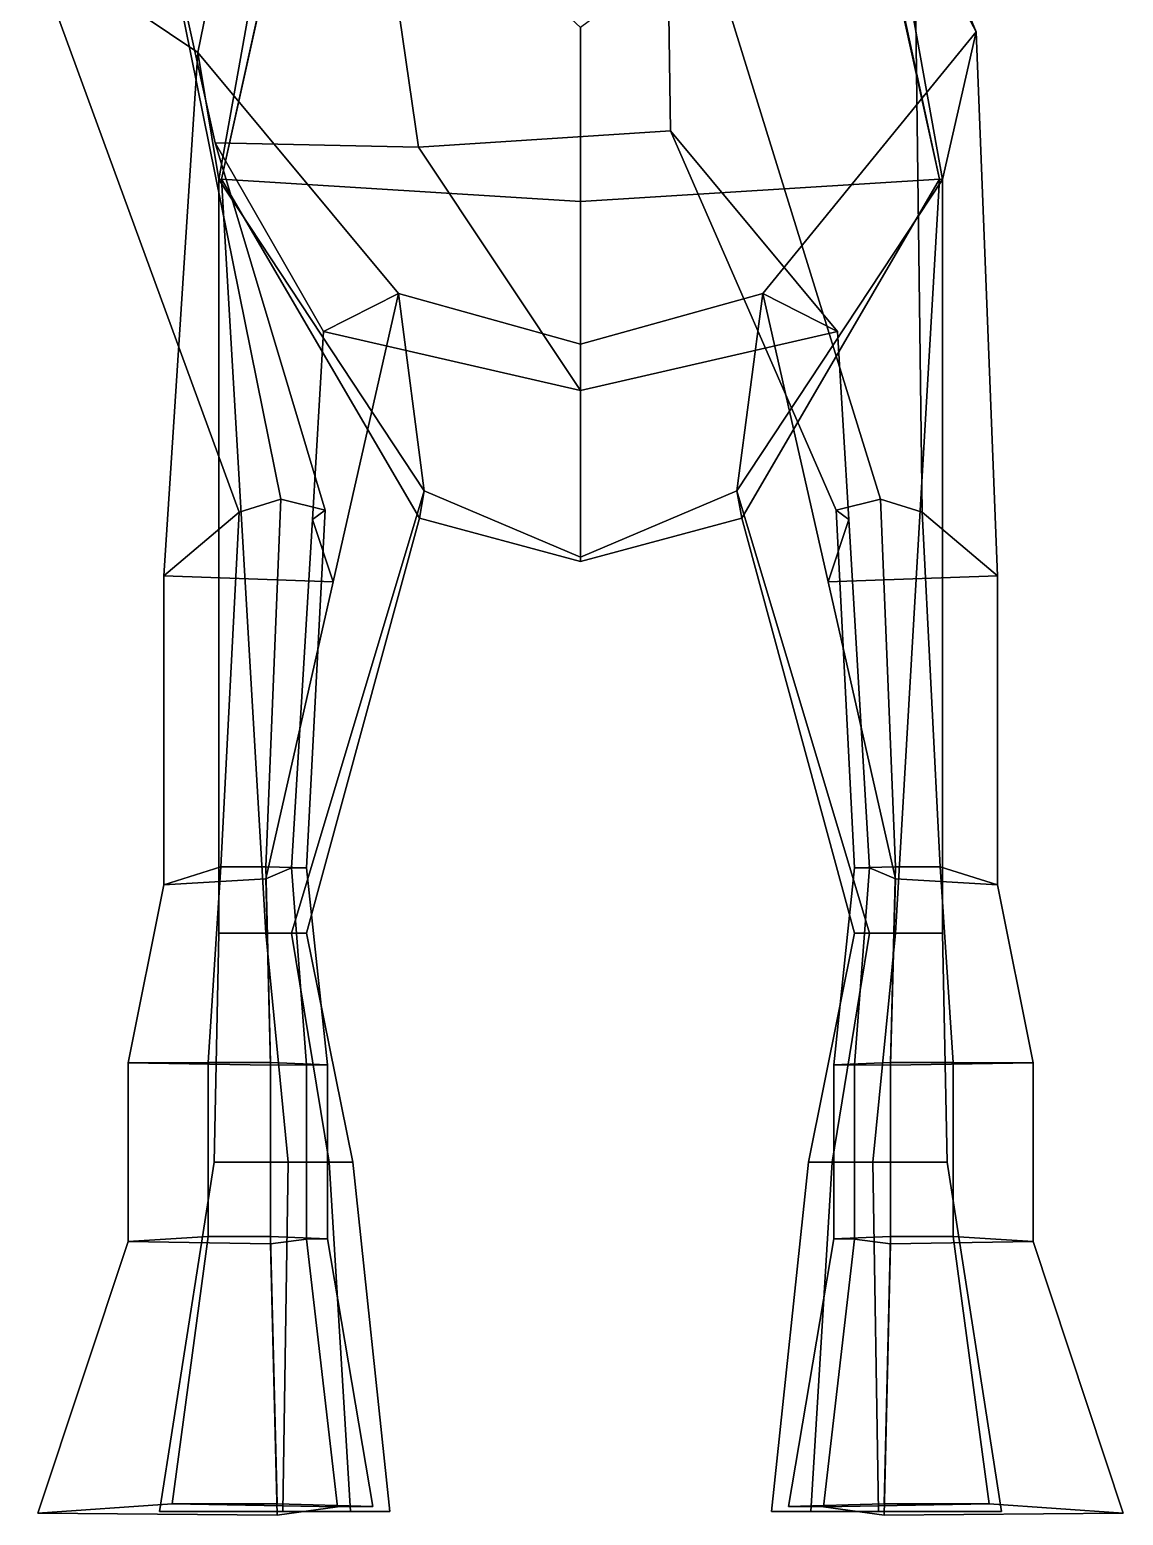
# Model space of a CAD drawing. Extents: x -86 to 135, y -151 to 320.
# Drawn here: x -85.9 to 84.7, y -151.2 to 80.6 of the extents above; entities that cross this region are included whole.
import ezdxf

# ---------------------------------------------------------------- set-up
doc = ezdxf.new("R2010")
doc.units = 0

msp = doc.modelspace()

# ---------------------------------------------------------------- linework, layer by layer
for points in [[(-56.003841, 57.253922, 144.51268), (-42.094681, 120.032104, 166.931229), (-32.495136, 161.777832, 163.545731), (-42.759483, 117.393799, 125.552498)], [(56.003841, 57.253922, 144.51268), (42.759483, 117.393799, 125.552498), (42.662987, 147.73645, 163.437363), (43.874928, 113.363037, 166.909698)], [(41.921188, 128.084167, 6.681468), (61.726204, 80.263626, -1.546124), (52.109943, 98.379623, -49.021961), (20.091562, 135.523346, -24.755146)], [(-49.805283, 125.628052, 41.80619), (-54.52512, 133.52533, 3.817744), (-85.948418, 94.682831, 3.84458), (-59.719341, 77.011688, 44.958893)], [(61.726204, 80.263626, -1.546124), (41.921188, 128.084167, 6.681468), (45.253193, 119.713501, 94.23616), (56.458904, 57.210449, 95.186234)], [(-59.719341, 77.011688, 44.958893), (-56.458904, 57.210449, 95.186234), (-45.253193, 119.713501, 94.23616), (-49.805283, 125.628052, 41.80619)], [(-25.289089, 62.274719, -57.806488), (-57.022503, 62.926392, -33.024773), (-68.21125, 113.349548, -30.532448), (-33.656525, 120.037292, -61.636559)], [(-56.458904, 57.210449, 95.186234), (-56.003841, 57.253922, 144.51268), (-42.759483, 117.393799, 125.552498), (-45.253193, 119.713501, 94.23616)], [(-56.003841, 57.253922, 144.51268), (0, 53.803925, 185.592896), (0, 80.910522, 185.306229), (-42.094681, 120.032104, 166.931229)], [(-25.289089, 62.274719, -57.806488), (-33.656525, 120.037292, -61.636559), (13.28105, 115.531677, -61.738213), (14.00868, 64.828384, -60.224663)], [(56.458904, 57.210449, 95.186234), (45.253193, 119.713501, 94.23616), (42.759483, 117.393799, 125.552498), (56.003841, 57.253922, 144.51268)], [(13.28105, 115.531677, -61.738213), (52.109943, 98.379623, -49.021961), (53.286148, 5.286743, -53.875954), (46.787994, 7.335953, -58.243355)], [(13.28105, 115.531677, -61.738213), (46.787994, 7.335953, -58.243355), (39.857098, 5.626099, -54.59922), (14.00868, 64.828384, -60.224663)], [(-68.21125, 113.349548, -30.532448), (-46.787994, 7.335953, -58.243355), (-53.286148, 5.286743, -53.875954), (-85.948418, 94.682831, 3.84458)], [(-68.21125, 113.349548, -30.532448), (-57.022503, 62.926392, -33.024773), (-39.857098, 5.626099, -54.59922), (-46.787994, 7.335953, -58.243355)], [(56.003841, 57.253922, 144.51268), (43.874928, 113.363037, 166.909698), (0, 80.910522, 185.306229), (0, 53.803925, 185.592896)], [(61.726204, 80.263626, -1.546124), (65.042892, -4.646072, 3.262779), (53.286148, 5.286743, -53.875954), (52.109943, 98.379623, -49.021961)], [(-59.719341, 77.011688, 44.958893), (-85.948418, 94.682831, 3.84458), (-53.286148, 5.286743, -53.875954), (-65.042892, -4.646072, 3.262779)], [(28.426176, 39.404633, 24.898748), (61.726204, 80.263626, -1.546124), (56.458904, 57.210449, 95.186234), (24.402138, 8.647903, 96.133102)], [(61.726204, 80.263626, -1.546124), (28.426176, 39.404633, 24.898748), (38.618511, -5.568176, 8.02704), (65.042892, -4.646072, 3.262779)], [(-59.719341, 77.011688, 44.958893), (-65.042892, -4.646072, 3.262779), (-38.618511, -5.568176, 8.02704), (-28.426176, 39.404633, 24.898748)], [(-28.426176, 39.404633, 24.898748), (-24.402138, 8.647903, 96.133102), (-56.458904, 57.210449, 95.186234), (-59.719341, 77.011688, 44.958893)], [(0, 24.303787, -24.071318), (-40.095089, 33.490326, -24.280102), (-57.022503, 62.926392, -33.024773), (-25.289089, 62.274719, -57.806488)], [(-39.857098, 5.626099, -54.59922), (-57.022503, 62.926392, -33.024773), (-40.095089, 33.490326, -24.280102), (-41.842297, 4.13942, -51.430733)], [(0, 24.303787, -24.071318), (-25.289089, 62.274719, -57.806488), (14.00868, 64.828384, -60.224663), (40.095089, 33.490326, -24.280102)], [(14.00868, 64.828384, -60.224663), (39.857098, 5.626099, -54.59922), (41.842297, 4.13942, -51.430733), (40.095089, 33.490326, -24.280102)], [(-49.126175, -60.400047, 132.855515), (-56.003841, 57.253922, 144.51268), (-56.458904, 57.210449, 95.186234), (-56.458904, -60.400047, 113.7938)], [(-45.102139, -60.400047, 114.219887), (-56.458904, -60.400047, 113.7938), (-56.458904, 57.210449, 95.186234), (-24.402138, 8.647903, 96.133102)], [(0, -2.374725, 144.51268), (0, 53.803925, 185.592896), (-56.003841, 57.253922, 144.51268), (-25.147814, 4.376923, 130.840576)], [(-42.759483, -60.400047, 127.458626), (-25.147814, 4.376923, 130.840576), (-56.003841, 57.253922, 144.51268), (-49.126175, -60.400047, 132.855515)], [(0, -2.374725, 144.51268), (25.147814, 4.376923, 130.840576), (56.003841, 57.253922, 144.51268), (0, 53.803925, 185.592896)], [(45.102139, -60.400047, 114.219887), (24.402138, 8.647903, 96.133102), (56.458904, 57.210449, 95.186234), (56.458904, -60.400047, 113.7938)], [(42.759483, -60.400047, 127.458626), (49.126175, -60.400047, 132.855515), (56.003841, 57.253922, 144.51268), (25.147814, 4.376923, 130.840576)], [(49.126175, -60.400047, 132.855515), (56.458904, -60.400047, 113.7938), (56.458904, 57.210449, 95.186234), (56.003841, 57.253922, 144.51268)], [(-38.618511, -5.568176, 8.02704), (-41.842297, 4.13942, -51.430733), (-40.095089, 33.490326, -24.280102), (-28.426176, 39.404633, 24.898748)], [(-28.426176, 39.404633, 24.898748), (-40.095089, 33.490326, -24.280102), (0, 24.303787, -24.071318), (0, 31.498367, 24.898748)], [(0, 31.498367, 24.898748), (0, -1.726089, 96.368881), (-24.402138, 8.647903, 96.133102), (-28.426176, 39.404633, 24.898748)], [(0, 31.498367, 24.898748), (28.426176, 39.404633, 24.898748), (24.402138, 8.647903, 96.133102), (0, -1.726089, 96.368881)], [(28.426176, 39.404633, 24.898748), (0, 31.498367, 24.898748), (0, 24.303787, -24.071318), (40.095089, 33.490326, -24.280102)], [(38.618511, -5.568176, 8.02704), (28.426176, 39.404633, 24.898748), (40.095089, 33.490326, -24.280102), (41.842297, 4.13942, -51.430733)], [(-49.126175, -50.043411, -58.849998), (-56.109394, -50.043411, -58.849998), (-53.286148, 5.286743, -53.875954), (-46.787994, 7.335953, -58.243355)], [(-46.787994, 7.335953, -58.243355), (-39.857098, 5.626099, -54.59922), (-42.759483, -50.185547, -58.849998), (-49.126175, -50.043411, -58.849998)], [(-45.102139, -60.400047, 114.219887), (-24.402138, 8.647903, 96.133102), (-25.147814, 4.376923, 130.840576), (-42.759483, -60.400047, 127.458626)], [(0, -1.726089, 96.368881), (0, -2.374725, 144.51268), (-25.147814, 4.376923, 130.840576), (-24.402138, 8.647903, 96.133102)], [(0, -1.726089, 96.368881), (24.402138, 8.647903, 96.133102), (25.147814, 4.376923, 130.840576), (0, -2.374725, 144.51268)], [(45.102139, -60.400047, 114.219887), (42.759483, -60.400047, 127.458626), (25.147814, 4.376923, 130.840576), (24.402138, 8.647903, 96.133102)], [(46.787994, 7.335953, -58.243355), (49.126175, -50.043411, -58.849998), (42.759483, -50.185547, -58.849998), (39.857098, 5.626099, -54.59922)], [(49.126175, -50.043411, -58.849998), (46.787994, 7.335953, -58.243355), (53.286148, 5.286743, -53.875954), (56.109394, -50.043411, -58.849998)], [(-53.286148, 5.286743, -53.875954), (-56.109394, -50.043411, -58.849998), (-65.042892, -52.836273, -9.36665), (-65.042892, -4.646072, 3.262779)], [(-42.759483, -50.185547, -58.849998), (-39.857098, 5.626099, -54.59922), (-41.842297, 4.13942, -51.430733), (-45.092148, -50.193359, -58.849998)], [(42.759483, -50.185547, -58.849998), (45.092148, -50.193359, -58.849998), (41.842297, 4.13942, -51.430733), (39.857098, 5.626099, -54.59922)], [(53.286148, 5.286743, -53.875954), (65.042892, -4.646072, 3.262779), (65.042892, -52.836273, -9.36665), (56.109394, -50.043411, -58.849998)], [(-45.092148, -50.193359, -58.849998), (-41.842297, 4.13942, -51.430733), (-38.618511, -5.568176, 8.02704), (-49.126175, -51.932365, -9.36665)], [(45.092148, -50.193359, -58.849998), (49.126175, -51.932365, -9.36665), (38.618511, -5.568176, 8.02704), (41.842297, 4.13942, -51.430733)], [(-65.042892, -4.646072, 3.262779), (-65.042892, -52.836273, -9.36665), (-49.126175, -51.932365, -9.36665), (-38.618511, -5.568176, 8.02704)], [(65.042892, -4.646072, 3.262779), (38.618511, -5.568176, 8.02704), (49.126175, -51.932365, -9.36665), (65.042892, -52.836273, -9.36665)], [(-70.591324, -80.604958, -38.635262), (-65.042892, -52.836273, -9.36665), (-56.109394, -50.043411, -58.849998), (-58.125019, -80.55545, -71.448441)], [(-58.125019, -80.55545, -71.448441), (-56.109394, -50.043411, -58.849998), (-49.126175, -50.043411, -58.849998), (-48.380249, -80.55545, -72.636299)], [(-39.495815, -80.906441, -72.28315), (-48.380249, -80.55545, -72.636299), (-49.126175, -50.043411, -58.849998), (-42.759483, -50.185547, -58.849998)], [(-48.380249, -80.971909, -38.635262), (-42.750931, -80.925705, -71.420555), (-45.092148, -50.193359, -58.849998), (-49.126175, -51.932365, -9.36665)], [(-42.750931, -80.925705, -71.420555), (-39.495815, -80.906441, -72.28315), (-42.759483, -50.185547, -58.849998), (-45.092148, -50.193359, -58.849998)], [(39.495815, -80.906441, -72.28315), (42.759483, -50.185547, -58.849998), (49.126175, -50.043411, -58.849998), (48.380249, -80.55545, -72.636299)], [(42.750931, -80.925705, -71.420555), (45.092148, -50.193359, -58.849998), (42.759483, -50.185547, -58.849998), (39.495815, -80.906441, -72.28315)], [(48.380249, -80.971909, -38.635262), (49.126175, -51.932365, -9.36665), (45.092148, -50.193359, -58.849998), (42.750931, -80.925705, -71.420555)], [(58.125019, -80.55545, -71.448441), (48.380249, -80.55545, -72.636299), (49.126175, -50.043411, -58.849998), (56.109394, -50.043411, -58.849998)], [(70.591324, -80.604958, -38.635262), (58.125019, -80.55545, -71.448441), (56.109394, -50.043411, -58.849998), (65.042892, -52.836273, -9.36665)], [(-48.380249, -80.971909, -38.635262), (-49.126175, -51.932365, -9.36665), (-65.042892, -52.836273, -9.36665), (-70.591324, -80.604958, -38.635262)], [(48.380249, -80.971909, -38.635262), (70.591324, -80.604958, -38.635262), (65.042892, -52.836273, -9.36665), (49.126175, -51.932365, -9.36665)], [(-39.24538, -96.142044, 97.620201), (-57.189072, -96.142044, 96.946976), (-56.458904, -60.400047, 113.7938), (-45.102139, -60.400047, 114.219887)], [(-45.603359, -96.142044, 127.064476), (-49.126175, -60.400047, 132.855515), (-56.458904, -60.400047, 113.7938), (-57.189072, -96.142044, 96.946976)], [(-45.603359, -96.142044, 127.064476), (-35.543987, -96.142044, 118.537392), (-42.759483, -60.400047, 127.458626), (-49.126175, -60.400047, 132.855515)], [(-35.543987, -96.142044, 118.537392), (-39.24538, -96.142044, 97.620201), (-45.102139, -60.400047, 114.219887), (-42.759483, -60.400047, 127.458626)], [(35.543987, -96.142044, 118.537392), (42.759483, -60.400047, 127.458626), (45.102139, -60.400047, 114.219887), (39.24538, -96.142044, 97.620201)], [(45.603359, -96.142044, 127.064476), (49.126175, -60.400047, 132.855515), (42.759483, -60.400047, 127.458626), (35.543987, -96.142044, 118.537392)], [(39.24538, -96.142044, 97.620201), (45.102139, -60.400047, 114.219887), (56.458904, -60.400047, 113.7938), (57.189072, -96.142044, 96.946976)], [(45.603359, -96.142044, 127.064476), (57.189072, -96.142044, 96.946976), (56.458904, -60.400047, 113.7938), (49.126175, -60.400047, 132.855515)], [(-70.591324, -108.514076, -17.703411), (-70.591324, -80.604958, -38.635262), (-58.125019, -80.55545, -71.448441), (-58.125019, -107.714172, -48.278484)], [(-48.380249, -108.88102, -17.703411), (-48.380249, -80.971909, -38.635262), (-70.591324, -80.604958, -38.635262), (-70.591324, -108.514076, -17.703411)], [(-58.125019, -107.714172, -48.278484), (-58.125019, -80.55545, -71.448441), (-48.380249, -80.55545, -72.636299), (-48.380249, -107.714172, -48.426968)], [(-39.495815, -108.103447, -48.382828), (-48.380249, -107.714172, -48.426968), (-48.380249, -80.55545, -72.636299), (-39.495815, -80.906441, -72.28315)], [(-48.380249, -108.88102, -17.703411), (-42.750931, -108.124825, -48.274998), (-42.750931, -80.925705, -71.420555), (-48.380249, -80.971909, -38.635262)], [(-42.750931, -108.124825, -48.274998), (-39.495815, -108.103447, -48.382828), (-39.495815, -80.906441, -72.28315), (-42.750931, -80.925705, -71.420555)], [(39.495815, -108.103447, -48.382828), (39.495815, -80.906441, -72.28315), (48.380249, -80.55545, -72.636299), (48.380249, -107.714172, -48.426968)], [(42.750931, -108.124825, -48.274998), (42.750931, -80.925705, -71.420555), (39.495815, -80.906441, -72.28315), (39.495815, -108.103447, -48.382828)], [(48.380249, -108.88102, -17.703411), (48.380249, -80.971909, -38.635262), (42.750931, -80.925705, -71.420555), (42.750931, -108.124825, -48.274998)], [(58.125019, -107.714172, -48.278484), (48.380249, -107.714172, -48.426968), (48.380249, -80.55545, -72.636299), (58.125019, -80.55545, -71.448441)], [(48.380249, -108.88102, -17.703411), (70.591324, -108.514076, -17.703411), (70.591324, -80.604958, -38.635262), (48.380249, -80.971909, -38.635262)], [(70.591324, -108.514076, -17.703411), (58.125019, -107.714172, -48.278484), (58.125019, -80.55545, -71.448441), (70.591324, -80.604958, -38.635262)], [(-35.910652, -150.652054, 97.459381), (-65.697174, -150.652054, 96.254311), (-57.189072, -96.142044, 96.946976), (-39.24538, -96.142044, 97.620201)], [(-46.464893, -150.652054, 150.164627), (-45.603359, -96.142044, 127.064476), (-57.189072, -96.142044, 96.946976), (-65.697174, -150.652054, 96.254311)], [(-46.464893, -150.652054, 150.164627), (-29.766338, -150.652054, 134.901154), (-35.543987, -96.142044, 118.537392), (-45.603359, -96.142044, 127.064476)], [(-29.766338, -150.652054, 134.901154), (-35.910652, -150.652054, 97.459381), (-39.24538, -96.142044, 97.620201), (-35.543987, -96.142044, 118.537392)], [(29.766338, -150.652054, 134.901154), (35.543987, -96.142044, 118.537392), (39.24538, -96.142044, 97.620201), (35.910652, -150.652054, 97.459381)], [(46.464893, -150.652054, 150.164627), (45.603359, -96.142044, 127.064476), (35.543987, -96.142044, 118.537392), (29.766338, -150.652054, 134.901154)], [(35.910652, -150.652054, 97.459381), (39.24538, -96.142044, 97.620201), (57.189072, -96.142044, 96.946976), (65.697174, -150.652054, 96.254311)], [(46.464893, -150.652054, 150.164627), (65.697174, -150.652054, 96.254311), (57.189072, -96.142044, 96.946976), (45.603359, -96.142044, 127.064476)], [(-84.675903, -150.878708, 25.537189), (-70.591324, -108.514076, -17.703411), (-58.125019, -107.714172, -48.278484), (-63.732502, -149.40947, -44.064602)], [(-47.361282, -151.22023, 25.537189), (-48.380249, -108.88102, -17.703411), (-70.591324, -108.514076, -17.703411), (-84.675903, -150.878708, 25.537189)], [(-63.732502, -149.40947, -44.064602), (-58.125019, -107.714172, -48.278484), (-48.380249, -107.714172, -48.426968), (-47.361282, -149.40947, -44.787834)], [(-32.435432, -149.869766, -44.572819), (-47.361282, -149.40947, -44.787834), (-48.380249, -107.714172, -48.426968), (-39.495815, -108.103447, -48.382828)], [(-47.361282, -151.22023, 25.537189), (-37.904034, -149.895065, -44.047626), (-42.750931, -108.124825, -48.274998), (-48.380249, -108.88102, -17.703411)], [(-37.904034, -149.895065, -44.047626), (-32.435432, -149.869766, -44.572819), (-39.495815, -108.103447, -48.382828), (-42.750931, -108.124825, -48.274998)], [(32.435432, -149.869766, -44.572819), (39.495815, -108.103447, -48.382828), (48.380249, -107.714172, -48.426968), (47.361282, -149.40947, -44.787834)], [(37.904034, -149.895065, -44.047626), (42.750931, -108.124825, -48.274998), (39.495815, -108.103447, -48.382828), (32.435432, -149.869766, -44.572819)], [(47.361282, -151.22023, 25.537189), (48.380249, -108.88102, -17.703411), (42.750931, -108.124825, -48.274998), (37.904034, -149.895065, -44.047626)], [(63.732502, -149.40947, -44.064602), (47.361282, -149.40947, -44.787834), (48.380249, -107.714172, -48.426968), (58.125019, -107.714172, -48.278484)], [(47.361282, -151.22023, 25.537189), (84.675903, -150.878708, 25.537189), (70.591324, -108.514076, -17.703411), (48.380249, -108.88102, -17.703411)], [(84.675903, -150.878708, 25.537189), (63.732502, -149.40947, -44.064602), (58.125019, -107.714172, -48.278484), (70.591324, -108.514076, -17.703411)], [(-84.675903, -150.878708, 25.537189), (-63.732502, -149.40947, -44.064602), (-37.904034, -149.895065, -44.047626), (-47.361282, -151.22023, 25.537189)], [(-65.697174, -150.652054, 96.254311), (-35.910652, -150.652054, 97.459381), (-29.766338, -150.652054, 134.901154), (-46.464893, -150.652054, 150.164627)], [(-63.732502, -149.40947, -44.064602), (-47.361282, -149.40947, -44.787834), (-32.435432, -149.869766, -44.572819), (-37.904034, -149.895065, -44.047626)], [(65.697174, -150.652054, 96.254311), (46.464893, -150.652054, 150.164627), (29.766338, -150.652054, 134.901154), (35.910652, -150.652054, 97.459381)], [(63.732502, -149.40947, -44.064602), (37.904034, -149.895065, -44.047626), (32.435432, -149.869766, -44.572819), (47.361282, -149.40947, -44.787834)], [(84.675903, -150.878708, 25.537189), (47.361282, -151.22023, 25.537189), (37.904034, -149.895065, -44.047626), (63.732502, -149.40947, -44.064602)]]:
    msp.add_3dface(points)

doc.saveas('drawing.dxf')
